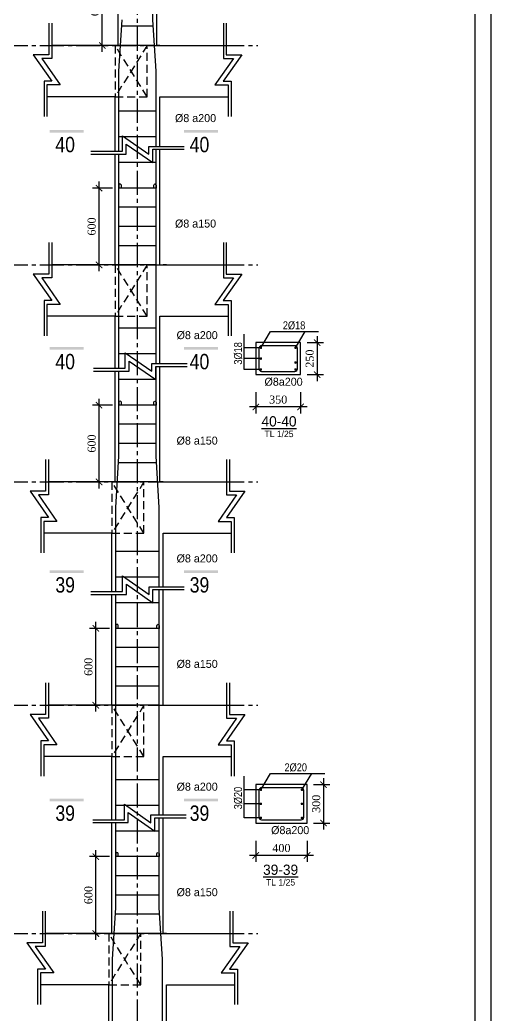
# Model space of a CAD drawing. Extents: x 394 to 12570, y -4198 to 1567.
# Drawn here: x 5127.2 to 5274.1, y -1836.8 to -1526.1 of the extents above; entities that cross this region are included whole.
import ezdxf

# ---------------------------------------------------------------- set-up
doc = ezdxf.new("R2010")
doc.units = 0
doc.header["$MEASUREMENT"] = 0
doc.linetypes.add('CENTER2', pattern=[1.125, 0.75, -0.125, 0.125, -0.125])
doc.linetypes.add('HIDDEN', pattern=[0.375, 0.25, -0.125])
doc.layers.get('0').update_dxf_attribs({"linetype": 'CONTINUOUS'})
doc.layers.get('DEFPOINTS').update_dxf_attribs({"linetype": 'CONTINUOUS'})
for name, color, linetype in [('cot', 8, 'CONTINUOUS'), ('DAI', 3, 'CONTINUOUS'), ('DUT', 9, 'CENTER2'), ('TEXT', 7, 'CONTINUOUS'), ('THEP', 6, 'CONTINUOUS'), ('TUONG', 7, 'CONTINUOUS')]:
    doc.layers.add(name, color=color, linetype=linetype)
doc.styles.add('DIM-NEW', font='')
doc.styles.add('style1', font='')
doc.styles.add('T1', font='romans.shx')
doc.styles.add('T2', font='')
doc.styles.get('DIM-NEW').set_extended_font_data('VNI-Helve-Condense')
doc.styles.get('style1').set_extended_font_data('VNI-Goudy')
doc.styles.get('T2').set_extended_font_data('VNI-Times')
doc.dimstyles.new('TL25', dxfattribs={"dimtxt": 2.5, "dimasz": 2, "dimexe": 2, "dimexo": 2, "dimgap": 1, "dimtad": 1, "dimdec": 0, "dimlfac": 25, "dimzin": 0, "dimdsep": 46, "dimtxsty": 'T2', "dimblk": 'ARCHTICK', "dimcen": 2.5, "dimdle": 2, "dimclrd": 1, "dimclre": 1, "dimclrt": 2, "dimadec": 0, "dimazin": 0, "dimtfac": 1, "dimtdec": 0, "dimtix": 1, "dimtofl": 0, "dimtmove": 0, "dimatfit": 0, "dimldrblk": 'ARCHTICK', "dimfxl": 1, "dimtolj": 1, "dimtzin": 0, "dimlwd": -1, "dimlwe": -1, "dimarcsym": 0})

# ---------------------------------------------------------------- blocks, each defined once
blk = doc.blocks.new('_ARCHTICK')
at = {"color": 0, "linetype": 'ByBlock', "const_width": 0.15}
blk.add_lwpolyline([(-0.5, -0.5), (0.5, 0.5)], dxfattribs=at)
blk = doc.blocks.new('*D233')
at = {"layer": 'cot', "color": 1, "transparency": 16777216}
for p, q in [((5200.74, -1642.35), (5200.74, -1648.94)), ((5214.74, -1642.35), (5214.74, -1648.94)), ((5216.74, -1646.94), (5198.74, -1646.94))]:
    blk.add_line(p, q, dxfattribs=at)
at = {"layer": 'DEFPOINTS', "color": 0, "transparency": 16777216}
for p in [(5200.74, -1640.35), (5214.74, -1640.35), (5200.74, -1646.94)]:
    blk.add_point(p, dxfattribs=at)
at = {"layer": 'cot', "color": 1, "transparency": 16777216, "xscale": 2, "yscale": 2, "zscale": 2, "rotation": 180}
blk.add_blockref('_ARCHTICK', (5200.74, -1646.94), dxfattribs=at)
at = {"layer": 'cot', "color": 1, "transparency": 16777216, "xscale": 2, "yscale": 2, "zscale": 2}
blk.add_blockref('_ARCHTICK', (5214.74, -1646.94), dxfattribs=at)
at = {"layer": 'cot', "color": 2, "lineweight": -2, "transparency": 16777216, "insert": (5207.74, -1644.64), "char_height": 2.5, "attachment_point": 5, "style": 'T2'}
blk.add_mtext('\\A1;350', dxfattribs=at)
blk = doc.blocks.new('*D232')
at = {"layer": 'cot', "color": 1, "transparency": 16777216}
for p, q in [((5219.89, -1624.83), (5219.89, -1638.83)), ((5216.74, -1626.83), (5221.89, -1626.83)), ((5216.74, -1636.83), (5221.89, -1636.83))]:
    blk.add_line(p, q, dxfattribs=at)
at = {"layer": 'DEFPOINTS', "color": 0, "transparency": 16777216}
for p in [(5214.74, -1626.83), (5214.74, -1636.83), (5219.89, -1636.83)]:
    blk.add_point(p, dxfattribs=at)
at = {"layer": 'cot', "color": 1, "transparency": 16777216, "xscale": 2, "yscale": 2, "zscale": 2}
for p, rotation in [((5219.89, -1626.83), 90), ((5219.89, -1636.83), 270)]:
    blk.add_blockref('_ARCHTICK', p, dxfattribs=dict(at, rotation=rotation))
at = {"layer": 'cot', "color": 2, "lineweight": -2, "transparency": 16777216, "insert": (5217.59, -1631.83), "char_height": 2.5, "attachment_point": 5, "rotation": 90, "style": 'T2'}
blk.add_mtext('\\A1;250', dxfattribs=at)
blk = doc.blocks.new('*D231')
at = {"layer": 'cot', "color": 1, "transparency": 16777216}
for p, q in [((5218.74, -1764.85), (5223.89, -1764.85)), ((5221.89, -1762.85), (5221.89, -1778.85)), ((5218.74, -1776.85), (5223.89, -1776.85))]:
    blk.add_line(p, q, dxfattribs=at)
at = {"layer": 'DEFPOINTS', "color": 0, "transparency": 16777216}
for p in [(5216.74, -1764.85), (5216.74, -1776.85), (5221.89, -1776.85)]:
    blk.add_point(p, dxfattribs=at)
at = {"layer": 'cot', "color": 1, "transparency": 16777216, "xscale": 2, "yscale": 2, "zscale": 2}
for p, rotation in [((5221.89, -1764.85), 90), ((5221.89, -1776.85), 270)]:
    blk.add_blockref('_ARCHTICK', p, dxfattribs=dict(at, rotation=rotation))
at = {"layer": 'cot', "color": 2, "lineweight": -2, "transparency": 16777216, "insert": (5219.61, -1770.85), "char_height": 2.5, "attachment_point": 5, "rotation": 90, "style": 'T2'}
blk.add_mtext('\\A1;300', dxfattribs=at)
blk = doc.blocks.new('*D230')
at = {"layer": 'cot', "color": 1, "transparency": 16777216}
for p, q in [((5200.74, -1782.38), (5200.74, -1788.96)), ((5216.74, -1782.38), (5216.74, -1788.96)), ((5218.74, -1786.96), (5198.74, -1786.96))]:
    blk.add_line(p, q, dxfattribs=at)
at = {"layer": 'DEFPOINTS', "color": 0, "transparency": 16777216}
for p in [(5200.74, -1780.38), (5216.74, -1780.38), (5200.74, -1786.96)]:
    blk.add_point(p, dxfattribs=at)
at = {"layer": 'cot', "color": 1, "transparency": 16777216, "xscale": 2, "yscale": 2, "zscale": 2, "rotation": 180}
blk.add_blockref('_ARCHTICK', (5200.74, -1786.96), dxfattribs=at)
at = {"layer": 'cot', "color": 1, "transparency": 16777216, "xscale": 2, "yscale": 2, "zscale": 2}
blk.add_blockref('_ARCHTICK', (5216.74, -1786.96), dxfattribs=at)
at = {"layer": 'cot', "color": 2, "lineweight": -2, "transparency": 16777216, "insert": (5208.74, -1784.68), "char_height": 2.5, "attachment_point": 5, "style": 'T2'}
blk.add_mtext('\\A1;400', dxfattribs=at)
blk = doc.blocks.new('*D111')
at = {"layer": 'DEFPOINTS', "color": 0, "transparency": 16777216}
for p in [(5150.86, -1787.36), (5157.07, -1787.36), (5155.87, -1811.36)]:
    blk.add_point(p, dxfattribs=at)
at = {"layer": 'TUONG', "color": 1, "transparency": 16777216}
for p, q in [((5150.86, -1813.36), (5150.86, -1785.36)), ((5155.07, -1787.36), (5148.86, -1787.36)), ((5153.87, -1811.36), (5148.86, -1811.36))]:
    blk.add_line(p, q, dxfattribs=at)
at = {"layer": 'TUONG', "color": 1, "transparency": 16777216, "xscale": 2, "yscale": 2, "zscale": 2}
for p, rotation in [((5150.86, -1787.36), 90), ((5150.86, -1811.36), 270)]:
    blk.add_blockref('_ARCHTICK', p, dxfattribs=dict(at, rotation=rotation))
at = {"layer": 'TUONG', "color": 2, "transparency": 16777216, "insert": (5148.56, -1799.36), "char_height": 2.5, "attachment_point": 5, "rotation": 90, "style": 'T2'}
blk.add_mtext('\\A1;600', dxfattribs=at)
blk = doc.blocks.new('*D110')
at = {"layer": 'DEFPOINTS', "color": 0, "transparency": 16777216}
for p in [(5150.86, -1716.07), (5157.07, -1716.07), (5155.87, -1740.07)]:
    blk.add_point(p, dxfattribs=at)
at = {"layer": 'TUONG', "color": 1, "transparency": 16777216}
for p, q in [((5150.86, -1742.07), (5150.86, -1714.07)), ((5155.07, -1716.07), (5148.86, -1716.07)), ((5153.87, -1740.07), (5148.86, -1740.07))]:
    blk.add_line(p, q, dxfattribs=at)
at = {"layer": 'TUONG', "color": 1, "transparency": 16777216, "xscale": 2, "yscale": 2, "zscale": 2}
for p, rotation in [((5150.86, -1716.07), 90), ((5150.86, -1740.07), 270)]:
    blk.add_blockref('_ARCHTICK', p, dxfattribs=dict(at, rotation=rotation))
at = {"layer": 'TUONG', "color": 2, "transparency": 16777216, "insert": (5148.56, -1728.07), "char_height": 2.5, "attachment_point": 5, "rotation": 90, "style": 'T2'}
blk.add_mtext('\\A1;600', dxfattribs=at)
blk = doc.blocks.new('*D109')
at = {"layer": 'DEFPOINTS', "color": 0, "transparency": 16777216}
for p in [(5151.86, -1646.35), (5158.07, -1646.35), (5156.87, -1670.35)]:
    blk.add_point(p, dxfattribs=at)
at = {"layer": 'TUONG', "color": 1, "transparency": 16777216}
for p, q in [((5156.07, -1646.35), (5149.86, -1646.35)), ((5151.86, -1672.35), (5151.86, -1644.35)), ((5154.87, -1670.35), (5149.86, -1670.35))]:
    blk.add_line(p, q, dxfattribs=at)
at = {"layer": 'TUONG', "color": 1, "transparency": 16777216, "xscale": 2, "yscale": 2, "zscale": 2}
for p, rotation in [((5151.86, -1646.35), 90), ((5151.86, -1670.35), 270)]:
    blk.add_blockref('_ARCHTICK', p, dxfattribs=dict(at, rotation=rotation))
at = {"layer": 'TUONG', "color": 2, "transparency": 16777216, "insert": (5149.56, -1658.35), "char_height": 2.5, "attachment_point": 5, "rotation": 90, "style": 'T2'}
blk.add_mtext('\\A1;600', dxfattribs=at)
blk = doc.blocks.new('*D108')
at = {"layer": 'DEFPOINTS', "color": 0, "transparency": 16777216}
for p in [(5151.86, -1578.57), (5158.07, -1578.57), (5156.87, -1602.57)]:
    blk.add_point(p, dxfattribs=at)
at = {"layer": 'TUONG', "color": 1, "transparency": 16777216}
for p, q in [((5156.07, -1578.57), (5149.86, -1578.57)), ((5151.86, -1604.57), (5151.86, -1576.57)), ((5154.87, -1602.57), (5149.86, -1602.57))]:
    blk.add_line(p, q, dxfattribs=at)
at = {"layer": 'TUONG', "color": 1, "transparency": 16777216, "xscale": 2, "yscale": 2, "zscale": 2}
for p, rotation in [((5151.86, -1578.57), 90), ((5151.86, -1602.57), 270)]:
    blk.add_blockref('_ARCHTICK', p, dxfattribs=dict(at, rotation=rotation))
at = {"layer": 'TUONG', "color": 2, "transparency": 16777216, "insert": (5149.56, -1590.57), "char_height": 2.5, "attachment_point": 5, "rotation": 90, "style": 'T2'}
blk.add_mtext('\\A1;600', dxfattribs=at)
blk = doc.blocks.new('*D107')
at = {"layer": 'DEFPOINTS', "color": 0, "transparency": 16777216}
for p in [(5152.86, -1510.06), (5159.07, -1510.06), (5157.87, -1534.06)]:
    blk.add_point(p, dxfattribs=at)
at = {"layer": 'TUONG', "color": 1, "transparency": 16777216}
for p, q in [((5157.07, -1510.06), (5150.86, -1510.06)), ((5152.86, -1536.06), (5152.86, -1508.06)), ((5155.87, -1534.06), (5150.86, -1534.06))]:
    blk.add_line(p, q, dxfattribs=at)
at = {"layer": 'TUONG', "color": 1, "transparency": 16777216, "xscale": 2, "yscale": 2, "zscale": 2}
for p, rotation in [((5152.86, -1510.06), 90), ((5152.86, -1534.06), 270)]:
    blk.add_blockref('_ARCHTICK', p, dxfattribs=dict(at, rotation=rotation))
at = {"layer": 'TUONG', "color": 2, "transparency": 16777216, "insert": (5150.56, -1522.06), "char_height": 2.5, "attachment_point": 5, "rotation": 90, "style": 'T2'}
blk.add_mtext('\\A1;600', dxfattribs=at)

msp = doc.modelspace()

# ---------------------------------------------------------------- linework, layer by layer
at = {"layer": 'cot', "lineweight": -2, "ltscale": 10}
for p, q in [((5197.138, -1635.227), (5197.138, -1624.193)), ((5202.341, -1628.427), (5205.385, -1623.381)), ((5205.385, -1623.381), (5220.31, -1623.381)), ((5213.141, -1628.427), (5216.185, -1623.381)), ((5202.541, -1628.427), (5197.138, -1628.427)), ((5202.541, -1631.827), (5197.138, -1631.827)), ((5202.541, -1635.227), (5197.138, -1635.227)), ((5202.341, -1766.454), (5205.385, -1761.407)), ((5205.385, -1761.407), (5222.31, -1761.407)), ((5215.141, -1766.454), (5218.185, -1761.407)), ((5197.138, -1775.254), (5197.138, -1762.22)), ((5202.341, -1766.454), (5197.138, -1766.454)), ((5202.341, -1770.854), (5197.138, -1770.854)), ((5202.341, -1775.254), (5197.138, -1775.254))]:
    msp.add_line(p, q, dxfattribs=at)
at = {"layer": 'DAI'}
for p, q in [((5168.79, -1528.059), (5158.94, -1528.059)), ((5169.165, -1534.059), (5158.565, -1534.059)), ((5169.665, -1554.569), (5158.065, -1554.569)), ((5169.665, -1562.569), (5158.065, -1562.569)), ((5169.665, -1570.569), (5158.065, -1570.569)), ((5169.665, -1578.569), (5158.065, -1578.569)), ((5169.665, -1584.569), (5158.065, -1584.569)), ((5169.665, -1590.569), (5158.065, -1590.569)), ((5169.665, -1596.569), (5158.065, -1596.569)), ((5169.665, -1602.569), (5158.065, -1602.569)), ((5169.665, -1622.346), (5158.065, -1622.346)), ((5169.665, -1630.346), (5158.065, -1630.346)), ((5169.665, -1638.346), (5158.065, -1638.346)), ((5169.665, -1646.346), (5158.065, -1646.346)), ((5169.665, -1652.346), (5158.065, -1652.346)), ((5169.665, -1658.346), (5158.065, -1658.346)), ((5169.79, -1664.346), (5157.94, -1664.346)), ((5170.165, -1670.346), (5157.565, -1670.346)), ((5170.665, -1692.072), (5157.065, -1692.072)), ((5170.665, -1700.072), (5157.065, -1700.072)), ((5170.665, -1708.072), (5157.065, -1708.072)), ((5170.665, -1716.072), (5157.065, -1716.072)), ((5170.665, -1722.072), (5157.065, -1722.072)), ((5170.665, -1728.072), (5157.065, -1728.072)), ((5170.665, -1734.072), (5157.065, -1734.072)), ((5170.665, -1740.072), (5157.065, -1740.072)), ((5170.665, -1763.361), (5157.065, -1763.361)), ((5170.665, -1771.361), (5157.065, -1771.361)), ((5170.665, -1779.361), (5157.065, -1779.361)), ((5170.665, -1787.361), (5157.065, -1787.361)), ((5170.665, -1793.361), (5157.065, -1793.361)), ((5170.665, -1799.361), (5157.065, -1799.361)), ((5170.79, -1805.361), (5156.94, -1805.361)), ((5171.165, -1811.361), (5156.565, -1811.361))]:
    msp.add_line(p, q, dxfattribs=at)
for points in [[(5212.941, -1635.827, 0.4142136), (5213.741, -1635.027), (5213.741, -1628.627, 0.4142136), (5212.941, -1627.827), (5202.541, -1627.827, 0.4142136), (5201.741, -1628.627), (5201.741, -1635.027, 0.4142136), (5202.541, -1635.827)], [(5214.941, -1775.854, 0.4142136), (5215.741, -1775.054), (5215.741, -1766.654, 0.4142136), (5214.941, -1765.854), (5202.541, -1765.854, 0.4142136), (5201.741, -1766.654), (5201.741, -1775.054, 0.4142136), (5202.541, -1775.854)]]:
    msp.add_lwpolyline(points, format="xyb", close=True, dxfattribs=at)
at = {"layer": 'DUT', "linetype": 'CENTER2', "ltscale": 10}
for p, q in [((5163.865, -2008.223), (5163.865, -1251.602)), ((4717.178, -1534.059), (5201.385, -1534.059)), ((4717.178, -1602.569), (5201.385, -1602.569)), ((4717.178, -1670.346), (5201.385, -1670.346)), ((4717.178, -1740.072), (5201.385, -1740.072)), ((4717.178, -1811.361), (5201.385, -1811.361))]:
    msp.add_line(p, q, dxfattribs=at)
at = {"layer": 'DUT', "linetype": 'HIDDEN', "ltscale": 10}
for p, q in [((5166.865, -1534.059), (5156.865, -1550.059)), ((5166.865, -1550.059), (5156.865, -1534.059)), ((5166.865, -1618.569), (5156.865, -1602.569)), ((5166.865, -1602.569), (5156.865, -1618.569)), ((5165.865, -1670.346), (5155.865, -1686.346)), ((5165.865, -1686.346), (5155.865, -1670.346)), ((5165.865, -1740.072), (5155.865, -1756.072)), ((5165.865, -1756.072), (5155.865, -1740.072)), ((5164.865, -1827.361), (5154.865, -1811.361)), ((5164.865, -1811.361), (5154.865, -1827.361))]:
    msp.add_line(p, q, dxfattribs=at)
for points in [[(5156.865, -1550.059), (5166.865, -1550.059), (5166.865, -1534.059), (5156.865, -1534.059)], [(5156.865, -1618.569), (5166.865, -1618.569), (5166.865, -1602.569), (5156.865, -1602.569)], [(5155.865, -1686.346), (5165.865, -1686.346), (5165.865, -1670.346), (5155.865, -1670.346)], [(5155.865, -1756.072), (5165.865, -1756.072), (5165.865, -1740.072), (5155.865, -1740.072)], [(5154.865, -1827.361), (5164.865, -1827.361), (5164.865, -1811.361), (5154.865, -1811.361)]]:
    msp.add_lwpolyline(points, close=True, dxfattribs=at)
at = {"layer": 'TEXT', "ltscale": 10}
for points in [[(5147.094, -1561.275), (5147.094, -1560.435), (5136.45, -1561.275), (5136.45, -1560.435)], [(5188.993, -1561.275), (5188.993, -1560.435), (5178.349, -1561.275), (5178.349, -1560.435)], [(5147.094, -1629.052), (5147.094, -1628.212), (5136.45, -1629.052), (5136.45, -1628.212)], [(5188.993, -1629.052), (5188.993, -1628.212), (5178.349, -1629.052), (5178.349, -1628.212)], [(5147.094, -1698.778), (5147.094, -1697.938), (5136.45, -1698.778), (5136.45, -1697.938)], [(5188.993, -1698.778), (5188.993, -1697.938), (5178.349, -1698.778), (5178.349, -1697.938)], [(5147.094, -1770.067), (5147.094, -1769.227), (5136.45, -1770.067), (5136.45, -1769.227)], [(5188.993, -1770.067), (5188.993, -1769.227), (5178.349, -1770.067), (5178.349, -1769.227)]]:
    msp.add_trace(points, dxfattribs=at)
at = {"layer": 'THEP', "ltscale": 10}
for p, q in [((5158.065, -1542.059), (5159.065, -1526.059)), ((5169.665, -1542.059), (5168.665, -1526.059)), ((5157.065, -1678.346), (5158.065, -1662.346)), ((5170.665, -1678.346), (5169.665, -1662.346))]:
    msp.add_line(p, q, dxfattribs=at)
msp.add_lwpolyline([(5269.142, -2081.552), (5269.142, -1250.552), (4685.142, -1250.552), (4685.142, -2081.552)], close=True, dxfattribs=at)
for points in [[(5168.665, -1526.059), (5168.665, -1497.963)], [(5158.065, -1567.029), (5158.065, -1542.059)], [(5169.665, -1565.556), (5169.665, -1542.059)], [(5158.065, -1634.806), (5158.065, -1567.947)], [(5169.665, -1633.333), (5169.665, -1566.473)], [(5169.665, -1662.346), (5169.665, -1634.25)], [(5158.065, -1662.346), (5158.065, -1635.724)], [(5157.065, -1704.533), (5157.065, -1678.346)], [(5170.665, -1703.059), (5170.665, -1678.346)], [(5157.065, -1775.821), (5157.065, -1705.45)], [(5170.665, -1774.348), (5170.665, -1703.977)], [(5156.065, -1851.907), (5156.065, -1819.361), (5157.065, -1803.361), (5157.065, -1776.738)], [(5171.665, -1850.433), (5171.665, -1819.361), (5170.665, -1803.361), (5170.665, -1775.265)]]:
    msp.add_lwpolyline(points, dxfattribs=at)
for points in [[(5158.815, -1578.578), (5158.815, -1577.676, 1), (5158.065, -1577.676), (5158.065, -1578.569)], [(5168.915, -1578.578), (5168.915, -1577.676, -1), (5169.665, -1577.676), (5169.665, -1578.569)], [(5158.815, -1646.355), (5158.815, -1645.453, 1), (5158.065, -1645.453), (5158.065, -1646.346)], [(5168.915, -1646.355), (5168.915, -1645.453, -1), (5169.665, -1645.453), (5169.665, -1646.346)], [(5157.815, -1716.081), (5157.815, -1715.179, 1), (5157.065, -1715.179), (5157.065, -1716.072)], [(5169.915, -1716.081), (5169.915, -1715.179, -1), (5170.665, -1715.179), (5170.665, -1716.072)], [(5157.815, -1787.369), (5157.815, -1786.468, 1), (5157.065, -1786.468), (5157.065, -1787.361)], [(5169.915, -1787.369), (5169.915, -1786.468, -1), (5170.665, -1786.468), (5170.665, -1787.361)]]:
    msp.add_lwpolyline(points, format="xyb", dxfattribs=at)
at = {"layer": 'THEP', "const_width": 0.4}
for points in [[(5202.341, -1628.227, -1), (5202.341, -1628.627, -1)], [(5213.141, -1628.227, 1), (5213.141, -1628.627, 1)], [(5202.341, -1632.027, 1), (5202.341, -1631.627, 1)], [(5213.141, -1633.269, -1), (5213.141, -1632.869, -1)], [(5202.341, -1635.427, 1), (5202.341, -1635.027, 1)], [(5213.141, -1635.427, -1), (5213.141, -1635.027, -1)], [(5202.341, -1766.254, -1), (5202.341, -1766.654, -1)], [(5215.141, -1766.254, 1), (5215.141, -1766.654, 1)], [(5202.341, -1771.054, 1), (5202.341, -1770.654, 1)], [(5215.141, -1771.054, -1), (5215.141, -1770.654, -1)], [(5202.341, -1775.454, 1), (5202.341, -1775.054, 1)], [(5215.141, -1775.454, -1), (5215.141, -1775.054, -1)]]:
    msp.add_lwpolyline(points, format="xyb", close=True, dxfattribs=at)
at = {"layer": 'TUONG'}
for p, q in [((5157.865, -1534.059), (5157.865, -1499.437)), ((5169.865, -1534.059), (5169.865, -1497.963)), ((5156.865, -1534.059), (5137.099, -1534.059)), ((5156.865, -1534.059), (5157.865, -1534.059)), ((5170.865, -1534.059), (5169.865, -1534.059)), ((5170.865, -1534.059), (5190.631, -1534.059)), ((5156.865, -1550.059), (5135.626, -1550.059)), ((5156.865, -1567.029), (5156.865, -1550.059)), ((5170.865, -1565.556), (5170.865, -1550.059)), ((5170.865, -1550.059), (5192.104, -1550.059)), ((5156.865, -1602.569), (5156.865, -1567.947)), ((5170.865, -1602.569), (5170.865, -1566.473)), ((5156.865, -1602.569), (5137.099, -1602.569)), ((5170.865, -1602.569), (5190.631, -1602.569)), ((5172.865, -1602.569), (5171.865, -1602.569)), ((5156.865, -1618.569), (5135.626, -1618.569)), ((5156.865, -1634.806), (5156.865, -1618.569)), ((5170.865, -1633.333), (5170.865, -1618.569)), ((5170.865, -1618.569), (5192.104, -1618.569)), ((5170.865, -1670.346), (5170.865, -1634.25)), ((5156.865, -1670.346), (5156.865, -1635.724)), ((5155.865, -1670.346), (5136.099, -1670.346)), ((5156.865, -1670.346), (5155.865, -1670.346)), ((5171.865, -1670.346), (5170.865, -1670.346)), ((5171.865, -1670.346), (5191.631, -1670.346)), ((5155.865, -1686.346), (5134.626, -1686.346)), ((5155.865, -1704.533), (5155.865, -1686.346)), ((5171.865, -1703.059), (5171.865, -1686.346)), ((5171.865, -1686.346), (5193.104, -1686.346)), ((5155.865, -1740.072), (5155.865, -1705.45)), ((5171.865, -1740.072), (5171.865, -1703.977)), ((5155.865, -1740.072), (5136.099, -1740.072)), ((5171.865, -1740.072), (5191.631, -1740.072)), ((5155.865, -1756.072), (5134.626, -1756.072)), ((5155.865, -1775.821), (5155.865, -1756.072)), ((5171.865, -1774.348), (5171.865, -1756.072)), ((5171.865, -1756.072), (5193.104, -1756.072)), ((5155.865, -1811.361), (5155.865, -1776.738)), ((5171.865, -1811.361), (5171.865, -1775.265)), ((5154.865, -1811.361), (5135.099, -1811.361)), ((5154.865, -1811.361), (5155.865, -1811.361)), ((5172.865, -1811.361), (5171.865, -1811.361)), ((5172.865, -1811.361), (5192.631, -1811.361)), ((5154.865, -1827.361), (5133.626, -1827.361)), ((5154.865, -1851.907), (5154.865, -1827.361)), ((5172.865, -1850.433), (5172.865, -1827.361)), ((5172.865, -1827.361), (5194.104, -1827.361))]:
    msp.add_line(p, q, dxfattribs=at)
msp.add_lwpolyline([(5274.142, -2086.552), (5274.142, -1245.552), (4680.142, -1245.552), (4680.142, -2086.552)], close=True, dxfattribs=at)
for points in [[(5136.182, -1527.034), (5136.182, -1536.917), (5131.363, -1536.917), (5137.129, -1545.186), (5134.709, -1545.186), (5134.709, -1556.188)], [(5137.099, -1527.034), (5137.099, -1538.117), (5133.967, -1538.117), (5139.733, -1546.386), (5135.626, -1546.386), (5135.626, -1556.188)], [(5190.631, -1527.034), (5190.631, -1538.117), (5193.763, -1538.117), (5187.998, -1546.386), (5192.104, -1546.386), (5192.104, -1556.188)], [(5191.548, -1527.034), (5191.548, -1536.917), (5196.367, -1536.917), (5190.601, -1545.186), (5193.022, -1545.186), (5193.022, -1556.188)], [(5149.251, -1567.029), (5159.134, -1567.029), (5159.134, -1562.211), (5167.402, -1567.976), (5167.402, -1565.556), (5178.405, -1565.556)], [(5149.251, -1567.947), (5160.334, -1567.947), (5160.334, -1564.814), (5168.602, -1570.58), (5168.602, -1566.473), (5178.405, -1566.473)], [(5136.182, -1595.544), (5136.182, -1605.427), (5131.363, -1605.427), (5137.129, -1613.696), (5134.709, -1613.696), (5134.709, -1624.698)], [(5137.099, -1595.544), (5137.099, -1606.627), (5133.967, -1606.627), (5139.733, -1614.896), (5135.626, -1614.896), (5135.626, -1624.698)], [(5190.631, -1595.544), (5190.631, -1606.627), (5193.763, -1606.627), (5187.998, -1614.896), (5192.104, -1614.896), (5192.104, -1624.698)], [(5191.548, -1595.544), (5191.548, -1605.427), (5196.367, -1605.427), (5190.601, -1613.696), (5193.022, -1613.696), (5193.022, -1624.698)], [(5214.741, -1626.827), (5214.741, -1626.827), (5200.741, -1626.827), (5200.741, -1636.827), (5214.741, -1636.827), (5214.741, -1636.827)], [(5214.741, -1636.827), (5214.741, -1626.827)], [(5150.175, -1634.806), (5160.058, -1634.806), (5160.058, -1629.987), (5168.326, -1635.753), (5168.326, -1633.333), (5179.329, -1633.333)], [(5150.175, -1635.724), (5161.258, -1635.724), (5161.258, -1632.591), (5169.526, -1638.357), (5169.526, -1634.25), (5179.329, -1634.25)], [(5135.182, -1663.321), (5135.182, -1673.204), (5130.363, -1673.204), (5136.129, -1681.473), (5133.709, -1681.473), (5133.709, -1692.475)], [(5136.099, -1663.321), (5136.099, -1674.404), (5132.967, -1674.404), (5138.733, -1682.673), (5134.626, -1682.673), (5134.626, -1692.475)], [(5191.631, -1663.321), (5191.631, -1674.404), (5194.763, -1674.404), (5188.998, -1682.673), (5193.104, -1682.673), (5193.104, -1692.475)], [(5192.548, -1663.321), (5192.548, -1673.204), (5197.367, -1673.204), (5191.601, -1681.473), (5194.022, -1681.473), (5194.022, -1692.475)], [(5149.309, -1704.533), (5159.192, -1704.533), (5159.192, -1699.714), (5167.46, -1705.479), (5167.46, -1703.059), (5178.463, -1703.059)], [(5149.309, -1705.45), (5160.392, -1705.45), (5160.392, -1702.317), (5168.66, -1708.083), (5168.66, -1703.977), (5178.463, -1703.977)], [(5135.182, -1733.047), (5135.182, -1742.93), (5130.363, -1742.93), (5136.129, -1751.199), (5133.709, -1751.199), (5133.709, -1762.201)], [(5136.099, -1733.047), (5136.099, -1744.13), (5132.967, -1744.13), (5138.733, -1752.399), (5134.626, -1752.399), (5134.626, -1762.201)], [(5191.631, -1733.047), (5191.631, -1744.13), (5194.763, -1744.13), (5188.998, -1752.399), (5193.104, -1752.399), (5193.104, -1762.201)], [(5192.548, -1733.047), (5192.548, -1742.93), (5197.367, -1742.93), (5191.601, -1751.199), (5194.022, -1751.199), (5194.022, -1762.201)], [(5216.741, -1764.854), (5216.741, -1764.854), (5200.741, -1764.854), (5200.741, -1776.854), (5216.741, -1776.854), (5216.741, -1776.854)], [(5216.741, -1776.854), (5216.741, -1764.854)], [(5149.898, -1775.821), (5159.781, -1775.821), (5159.781, -1771.002), (5168.049, -1776.768), (5168.049, -1774.348), (5179.052, -1774.348)], [(5149.898, -1776.738), (5160.981, -1776.738), (5160.981, -1773.606), (5169.249, -1779.372), (5169.249, -1775.265), (5179.052, -1775.265)], [(5134.182, -1804.336), (5134.182, -1814.219), (5129.363, -1814.219), (5135.129, -1822.487), (5132.709, -1822.487), (5132.709, -1833.49)], [(5135.099, -1804.336), (5135.099, -1815.419), (5131.967, -1815.419), (5137.733, -1823.687), (5133.626, -1823.687), (5133.626, -1833.49)], [(5192.631, -1804.336), (5192.631, -1815.419), (5195.763, -1815.419), (5189.998, -1823.687), (5194.104, -1823.687), (5194.104, -1833.49)], [(5193.548, -1804.336), (5193.548, -1814.219), (5198.367, -1814.219), (5192.601, -1822.487), (5195.022, -1822.487), (5195.022, -1833.49)]]:
    msp.add_lwpolyline(points, dxfattribs=at)

# ---------------------------------------------------------------- texts
at = {"layer": 'TEXT', "ltscale": 10}
for s, height, style, p in [('%%2548 a200', 2.5, 'style1', (5175.548, -1557.97)), ('40', 4.8, 'DIM-NEW', (5138.234, -1567.387)), ('40', 4.8, 'DIM-NEW', (5180.133, -1567.387)), ('%%2548 a150', 2.5, 'style1', (5175.548, -1590.908)), ('%%2548 a200', 2.5, 'style1', (5176.048, -1625.747)), ('40', 4.8, 'DIM-NEW', (5138.234, -1635.163)), ('40', 4.8, 'DIM-NEW', (5180.133, -1635.163)), ('%%2548a200', 2.5, 'style1', (5203.475, -1640.299)), ('%%2548 a150', 2.5, 'style1', (5176.048, -1658.685)), ('%%2548 a200', 2.5, 'style1', (5176.048, -1695.473)), ('39', 4.8, 'DIM-NEW', (5138.234, -1704.89)), ('39', 4.8, 'DIM-NEW', (5180.133, -1704.89)), ('%%2548 a150', 2.5, 'style1', (5176.048, -1728.411)), ('%%2548 a200', 2.5, 'style1', (5176.048, -1766.761)), ('39', 4.8, 'DIM-NEW', (5138.234, -1776.178)), ('39', 4.8, 'DIM-NEW', (5180.133, -1776.178)), ('%%2548a200', 2.5, 'style1', (5205.532, -1780.326)), ('%%2548 a150', 2.5, 'style1', (5176.048, -1799.7))]:
    msp.add_text(s, height=height, dxfattribs=dict(at, style=style)).set_placement(p)
at = {"layer": 'TEXT', "style": 'DIM-NEW'}
for s, p in [('2%%25418', (5209.187, -1622.697)), ('2%%25420', (5209.708, -1760.724))]:
    e = msp.add_text(s, height=2.5, dxfattribs=at)
    e.set_placement(p)
    e.dxf.unprotected_set("ltscale", 0)
for s, p in [('3%%25418', (5196.454, -1633.708)), ('3%%25420', (5196.454, -1772.561))]:
    e = msp.add_text(s, height=2.5, rotation=90, dxfattribs=at)
    e.set_placement(p)
    e.dxf.unprotected_set("ltscale", 0)
at = {"layer": 'TEXT', "char_height": 3.2, "attachment_point": 5, "line_spacing_factor": 0.85, "style": 'T1'}
for s, insert, width in [('{\\fVNI-Aptima|b0|i0|c0|p2;\\L40-40\\P\\H0.625x;\\lTL 1/25}', (5207.995, -1653.097), 16.69333), ('{\\fVNI-Aptima|b0|i0|c0|p2;\\L39-39\\P\\H0.625x;\\lTL 1/25}', (5208.496, -1793.124), 14.42667)]:
    msp.add_mtext(s, dxfattribs=dict(at, insert=insert, width=width))

# ---------------------------------------------------------------- dimensions: what is measured, and where the dimension line sits
at = {"layer": 'cot', "lineweight": -2, "ltscale": 10}
for base, p1, p2, picture, middle in [((5219.89, -1636.827), (5214.741, -1626.827), (5214.741, -1636.827), '*D232', (5217.589, -1631.827)), ((5221.89, -1776.854), (5216.741, -1764.854), (5216.741, -1776.854), '*D231', (5219.61, -1770.854))]:
    dim = msp.add_linear_dim(base=base, p1=p1, p2=p2, angle=90, dimstyle='TL25', dxfattribs=at)
    dim.commit()
    dim.dimension.update_dxf_attribs({"geometry": picture, "text_midpoint": middle})
for base, p1, p2, picture, middle in [((5200.741, -1646.937), (5214.741, -1640.35), (5200.741, -1640.35), '*D233', (5207.741, -1644.637)), ((5200.741, -1786.964), (5216.741, -1780.377), (5200.741, -1780.377), '*D230', (5208.741, -1784.684))]:
    dim = msp.add_linear_dim(base=base, p1=p1, p2=p2, dimstyle='TL25', dxfattribs=at)
    dim.commit()
    dim.dimension.update_dxf_attribs({"geometry": picture, "text_midpoint": middle})
at = {"layer": 'TUONG'}
for base, p1, p2, picture, middle in [((5152.856, -1510.059), (5157.865, -1534.059), (5159.065, -1510.059), '*D107', (5150.562, -1522.059)), ((5151.856, -1578.569), (5156.865, -1602.569), (5158.065, -1578.569), '*D108', (5149.562, -1590.569)), ((5151.856, -1646.346), (5156.865, -1670.346), (5158.065, -1646.346), '*D109', (5149.562, -1658.346)), ((5150.856, -1716.072), (5155.865, -1740.072), (5157.065, -1716.072), '*D110', (5148.562, -1728.072)), ((5150.856, -1787.361), (5155.865, -1811.361), (5157.065, -1787.361), '*D111', (5148.562, -1799.361))]:
    dim = msp.add_linear_dim(base=base, p1=p1, p2=p2, angle=90, dimstyle='TL25', dxfattribs=at)
    dim.commit()
    dim.dimension.update_dxf_attribs({"geometry": picture, "text_midpoint": middle})

doc.saveas('drawing.dxf')
